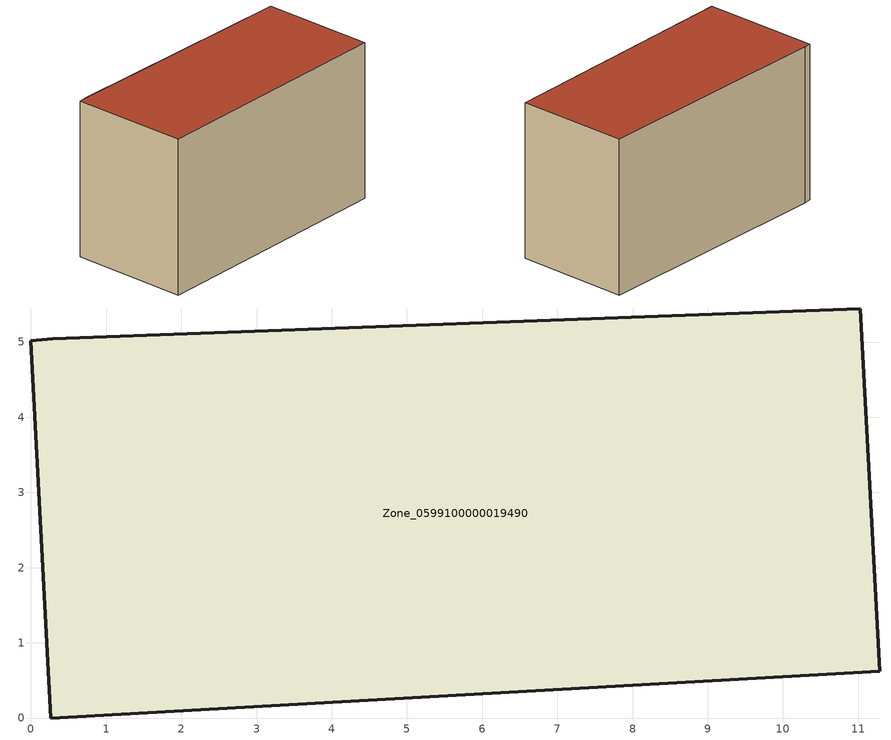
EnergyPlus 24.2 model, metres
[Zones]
Zone_0599100000019490
 floor ground (C_G): 11.29,0.62 0.27,0 0,5.02 0.29,5.04 11.03,5.44 z0
 wall outside (C_F): 0.27,0 11.29,0.62 11.03,5.44 0.29,5.04 0,5.02 0.27,0 z0:6.73
 roof outside (C_R): 11.29,0.62 11.03,5.44 0.29,5.04 0,5.02 0.27,0 z6.73
[BUILDING]
Pand.0599100000019490: North Axis=0; Terrain=City; Loads Convergence Tolerance Value=0.04; Temperature Convergence Tolerance Value=0.4; Solar Distribution=FullExterior; Maximum Number of Warmup Days=25; Minimum Number of Warmup Days=1
[Site:Location]
Rotterdam.The.Hague.AP_ZH_NLD Design_Conditions: Latitude=51.96; Longitude=4.45; Time Zone=1; Elevation=-4.5
[SITE:GROUNDTEMPERATURE:BUILDINGSURFACE]
18, 18, 18, 18, 18, 18, 18, 18, 18, 18, 18, 18
[MATERIAL] Thermal Absorptance=0.9; Solar Absorptance=0.7; Visible Absorptance=0.7
Name | Roughness | Thickness | Conductivity | Density | Specific Heat
G.TI.1946 | MediumSmooth | 0.15 | 1 | 540 | 1210
F.TI.1946 | Rough | 0.3 | 0.857143 | 1920 | 840
R.TI.1946 | MediumRough | 0.2 | 0.1 | 1500 | 1000
[CONSTRUCTION]
C_G: G.TI.1946
C_F: F.TI.1946
C_R: R.TI.1946
[ZONE]
Zone_0599100000019490: Type=1; Multiplier=1; Ceiling Height=Autocalculate; Volume=Autocalculate; Floor Area=autocalculate; Part of Total Floor Area=Yes
[ZONEINFILTRATION:DESIGNFLOWRATE]
Infil_Zone_0599100000019490: Zone or ZoneList or Space or SpaceList=Zone_0599100000019490; Schedule=AlwaysOn; Design Flow Rate Calculation Method=Flow/Area; Flow Rate per Floor Area=0.003; Constant Term Coefficient=1; Temperature Term Coefficient=0; Velocity Term Coefficient=0; Velocity Squared Term Coefficient=0
[HVACTEMPLATE:ZONE:IDEALLOADSAIRSYSTEM]
Zone_0599100000019490: Maximum Heating Supply Air Temperature=50; Minimum Cooling Supply Air Temperature=13; Maximum Heating Supply Air Humidity Ratio=0.0156; Minimum Cooling Supply Air Humidity Ratio=0.0077; Heating Limit=NoLimit; Cooling Limit=NoLimit; Dehumidification Control Type=ConstantSensibleHeatRatio; Cooling Sensible Heat Ratio=0.7; Dehumidification Setpoint=60; Humidification Control Type=None; Humidification Setpoint=30; Outdoor Air Method=None; Outdoor Air Flow Rate per Person=0.00944; Outdoor Air Flow Rate per Zone Floor Area=0; Outdoor Air Flow Rate per Zone=0; Demand Controlled Ventilation Type=None; Outdoor Air Economizer Type=NoEconomizer; Heat Recovery Type=None; Sensible Heat Recovery Effectiveness=0.7; Latent Heat Recovery Effectiveness=0.65
[ZONECONTROL:THERMOSTAT]
ThermostatControl_Zone_0599100000019490: Zone or ZoneList=Zone_0599100000019490; Control Type Schedule=DualSetpointControlType; Control 1=Thermostat_Zone_0599100000019490; Temperature Difference Between Cutout And Setpoint=0
[THERMOSTATSETPOINT:DUALSETPOINT]
Thermostat_Zone_0599100000019490: Heating Setpoint Temperature Schedule=HeatingSetpoint_Zone_0599100000019490; Cooling Setpoint Temperature Schedule=CoolingSetpoint_Zone_0599100000019490
[SCHEDULE:COMPACT]
HeatingSetpoint_Zone_0599100000019490: Through: 12/31, For: AllDays, Until: 24:00, 21
CoolingSetpoint_Zone_0599100000019490: Through: 12/31, For: AllDays, Until: 24:00, 24
DualSetpointControlType: Through: 12/31, For: AllDays, Until: 24:00, 4
AlwaysOn: Through: 12/31, For: AllDays, Until: 24:00, 1
